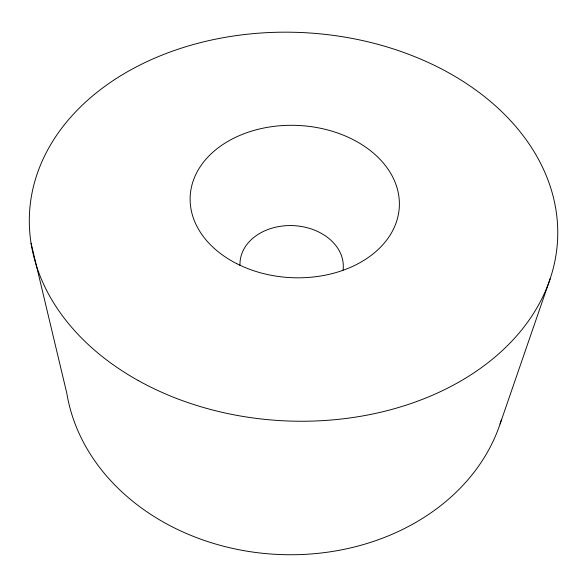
<?xml version="1.0" encoding="UTF-8"?>
<svg xmlns="http://www.w3.org/2000/svg" width="587" height="587" viewBox="0 0 587 587"><rect width="100%" height="100%" fill="white"/><g stroke="black" fill="none" stroke-linecap="round" stroke-linejoin="round"><path stroke-width="0.88" d="M500.073 423.997L550.202 278.634M31.052 243.172L66.852 393.444A221.673 182.374 2.8 0 0 274.481 554.26A221.673 182.374 2.8 0 0 501.474 419.595M240.017 265.662A51.693 39.608 2.8 0 1 293.199 225.621A51.693 39.608 2.8 0 1 343.065 270.108M236.678 263.629A104.691 76.185 2.8 0 0 399.167 208.899A104.691 76.185 2.8 0 0 248.433 132.141A104.691 76.185 2.8 0 0 236.678 263.629M138.275 380.567A264.37 194.341 2.8 0 0 556.315 252.887A264.37 194.341 2.8 0 0 185.998 46.681A264.37 194.341 2.8 0 0 138.275 380.567"/></g></svg>
